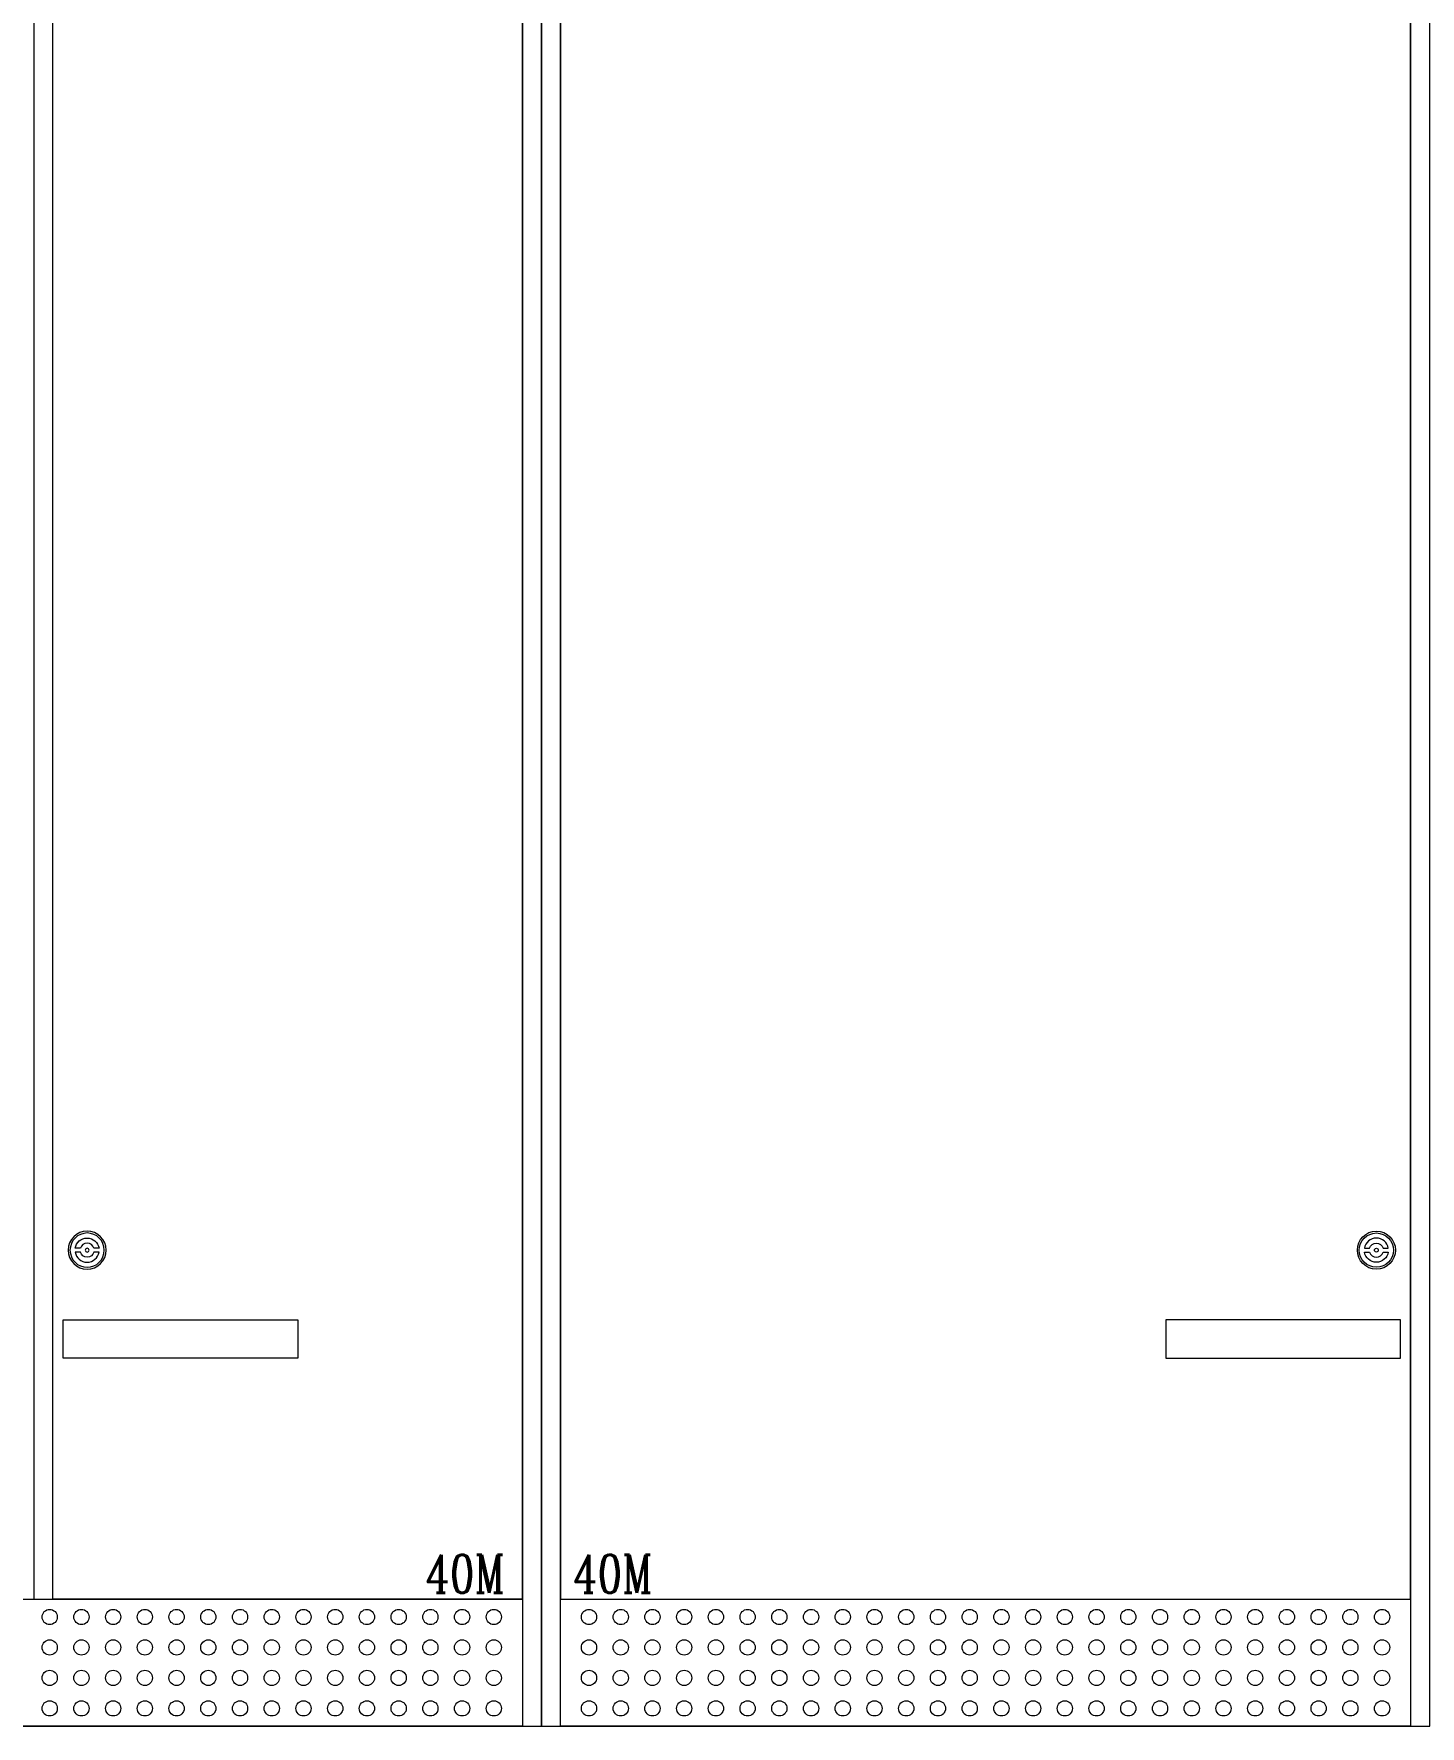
# Model space of a CAD drawing. Header units: millimetres. Extents: x -116965 to 323937, y 291661 to 566926.
# Drawn here: x -45738 to -44645, y 339952 to 341285 of the extents above; entities that cross this region are included whole.
import ezdxf
from ezdxf.enums import TextEntityAlignment as Align

# ---------------------------------------------------------------- set-up
doc = ezdxf.new("R2010")
doc.units = ezdxf.units.MM
doc.layers.get('0').update_dxf_attribs({"lineweight": 18})
doc.layers.add('hw_Text', color=7, linetype='Continuous', lineweight=13)
doc.styles.add('hw_Title2', font='complex.shx', dxfattribs={"width": 0.75})

# ---------------------------------------------------------------- blocks, each defined once
blk = doc.blocks.new('*U1481')
for p, q in [((15, 2100), (15, 100)), ((685, 2100), (685, 100))]:
    blk.add_line(p, q)
for points in [[(0, 0), (700, 0), (700, 2200), (0, 2200)], [(15, 100), (685, 100), (685, 0), (15, 0)]]:
    blk.add_lwpolyline(points, close=True)
for centre in [(37.5, 86), (62.5, 86), (87.5, 86), (112.5, 86), (137.5, 86), (162.5, 86), (187.5, 86), (212.5, 86), (237.5, 86), (262.5, 86), (287.5, 86), (312.5, 86), (337.5, 86), (362.5, 86), (387.5, 86), (412.5, 86), (437.5, 86), (462.5, 86), (487.5, 86), (512.5, 86), (537.5, 86), (562.5, 86), (587.5, 86), (612.5, 86), (637.5, 86), (662.5, 86), (37.5, 62), (62.5, 62), (87.5, 62), (112.5, 62), (137.5, 62), (162.5, 62), (187.5, 62), (212.5, 62), (237.5, 62), (262.5, 62), (287.5, 62), (312.5, 62), (337.5, 62), (362.5, 62), (387.5, 62), (412.5, 62), (437.5, 62), (462.5, 62), (487.5, 62), (512.5, 62), (537.5, 62), (562.5, 62), (587.5, 62), (612.5, 62), (637.5, 62), (662.5, 62), (37.5, 38), (62.5, 38), (87.5, 38), (112.5, 38), (137.5, 38), (162.5, 38), (187.5, 38), (212.5, 38), (237.5, 38), (262.5, 38), (287.5, 38), (312.5, 38), (337.5, 38), (362.5, 38), (387.5, 38), (412.5, 38), (437.5, 38), (462.5, 38), (487.5, 38), (512.5, 38), (537.5, 38), (562.5, 38), (587.5, 38), (612.5, 38), (637.5, 38), (662.5, 38), (37.5, 14), (62.5, 14), (87.5, 14), (112.5, 14), (137.5, 14), (162.5, 14), (187.5, 14), (212.5, 14), (237.5, 14), (262.5, 14), (287.5, 14), (312.5, 14), (337.5, 14), (362.5, 14), (387.5, 14), (412.5, 14), (437.5, 14), (462.5, 14), (487.5, 14), (512.5, 14), (537.5, 14), (562.5, 14), (587.5, 14), (612.5, 14), (637.5, 14), (662.5, 14)]:
    blk.add_circle(centre, 6)
blk = doc.blocks.new('*U1573')
for p, q in [((700, 2100), (700, 100)), ((1085, 2100), (1085, 100))]:
    blk.add_line(p, q)
for points in [[(0, 0), (1100, 0), (1100, 2200), (0, 2200)], [(15, 100), (1085, 100), (1085, 0), (15, 0)]]:
    blk.add_lwpolyline(points, close=True)
for centre in [(712.5, 86), (737.5, 86), (762.5, 86), (787.5, 86), (812.5, 86), (837.5, 86), (862.5, 86), (887.5, 86), (912.5, 86), (937.5, 86), (962.5, 86), (987.5, 86), (1012.5, 86), (1037.5, 86), (1062.5, 86), (712.5, 62), (737.5, 62), (762.5, 62), (787.5, 62), (812.5, 62), (837.5, 62), (862.5, 62), (887.5, 62), (912.5, 62), (937.5, 62), (962.5, 62), (987.5, 62), (1012.5, 62), (1037.5, 62), (1062.5, 62), (712.5, 38), (737.5, 38), (762.5, 38), (787.5, 38), (812.5, 38), (837.5, 38), (862.5, 38), (887.5, 38), (912.5, 38), (937.5, 38), (962.5, 38), (987.5, 38), (1012.5, 38), (1037.5, 38), (1062.5, 38), (712.5, 14), (737.5, 14), (762.5, 14), (787.5, 14), (812.5, 14), (837.5, 14), (862.5, 14), (887.5, 14), (912.5, 14), (937.5, 14), (962.5, 14), (987.5, 14), (1012.5, 14), (1037.5, 14), (1062.5, 14)]:
    blk.add_circle(centre, 6)
blk = doc.blocks.new('*U1607')
for points in [[(-5.3, 1.5, -0.755929), (5.3, 1.5), (9.4, 1.5, 0.852803), (-9.4, 1.5)], [(-5.3, -1.5, 0.755929), (5.3, -1.5), (9.4, -1.5, -0.852803), (-9.4, -1.5)]]:
    blk.add_lwpolyline(points, format="xyb", close=True)
at = {"color": 2}
blk.add_circle((0, 0), 15, dxfattribs=at)
at = {"color": 3}
blk.add_circle((0, 0), 13.5, dxfattribs=at)
blk.add_circle((0, 0), 1.5)
blk = doc.blocks.new('*U1570')
blk.add_line((0, 0), (0, 2000))
blk.add_lwpolyline([(0, 0), (670, 0), (670, 2000), (0, 2000)])
blk.add_lwpolyline([(477, 190), (662, 190), (662, 220), (477, 220)], close=True)
blk.add_blockref('*U1607', (643, 275))
at = {"layer": 'hw_Text', "color": 6, "style": 'hw_Title2', "width": 0.75}
blk.add_text('40M', height=30, dxfattribs=at).set_placement((10, 20), align=Align.MIDDLE_LEFT)
blk = doc.blocks.new('*U1598')
blk.add_line((0, 0), (0, 2000))
blk.add_lwpolyline([(0, 0), (-370, 0), (-370, 2000), (0, 2000)])
blk.add_lwpolyline([(-177, 190), (-362, 190), (-362, 220), (-177, 220)], close=True)
at = {"xscale": -1}
blk.add_blockref('*U1607', (-343, 275), dxfattribs=at)
at = {"layer": 'hw_Text', "color": 6, "style": 'hw_Title2', "width": 0.75}
blk.add_text('40M', height=30, dxfattribs=at).set_placement((-76.4, 20), align=Align.MIDDLE_LEFT)

msp = doc.modelspace()

# ---------------------------------------------------------------- block references
msp.add_blockref('*U1481', (-45337.949803, 339951.616143))

# ---------------------------------------------------------------- next in the draw order: block references
msp.add_blockref('*U1573', (-46437.949803, 339951.616143))
at = {"layer": 'hw_Text'}
msp.add_blockref('*U1570', (-45322.949803, 340051.616143), dxfattribs=at)

# ---------------------------------------------------------------- next in the draw order: block references
msp.add_blockref('*U1598', (-45352.949803, 340051.616143), dxfattribs=at)

doc.saveas('drawing.dxf')
